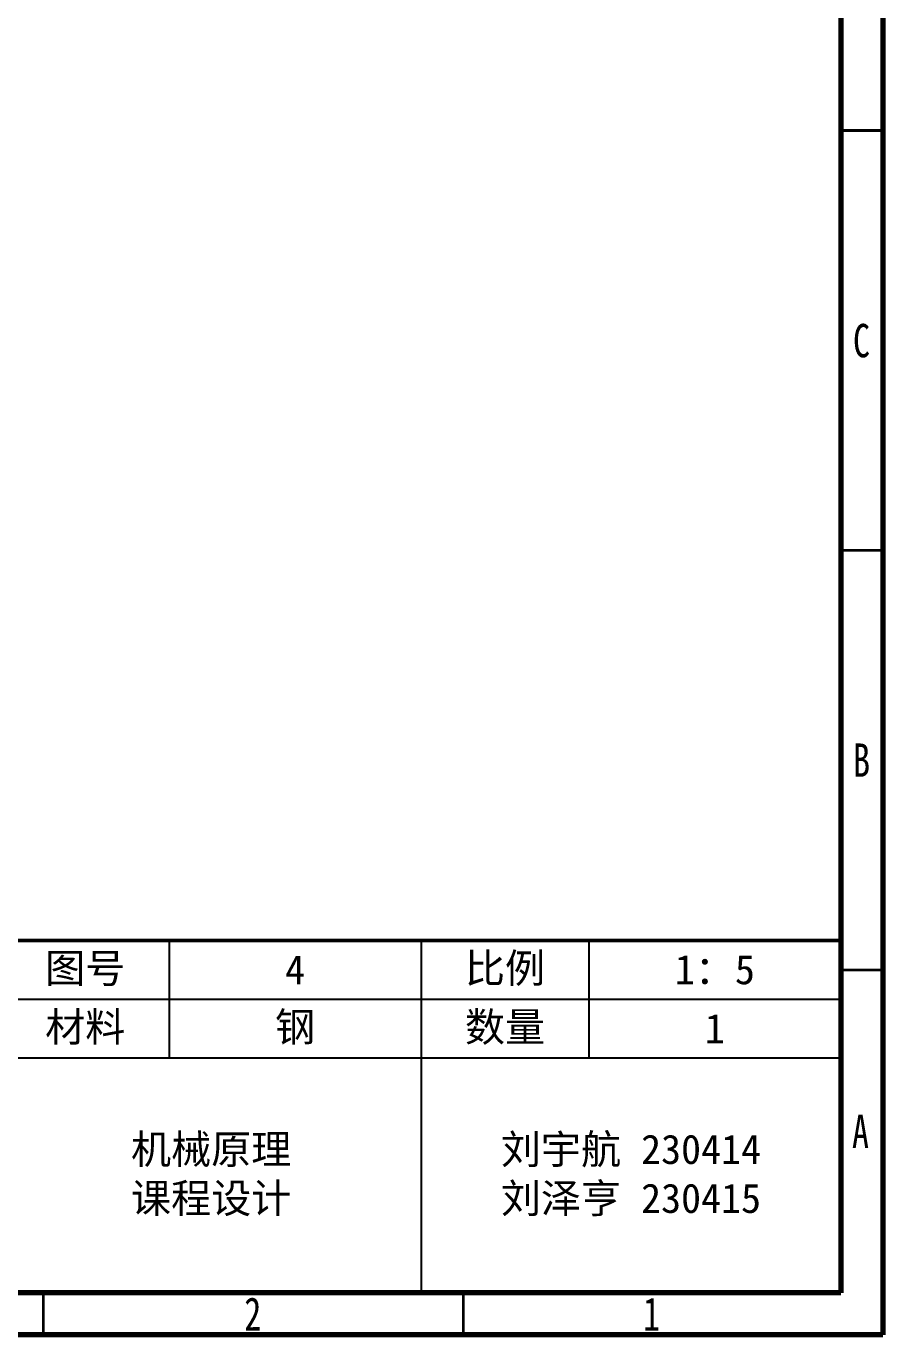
# Model space of a CAD drawing. Header units: millimetres. Extents: x 15 to 415, y 5 to 292.
# Drawn here: x 313 to 415, y 5 to 161 of the extents above; entities that cross this region are included whole.
import ezdxf

# ---------------------------------------------------------------- set-up
doc = ezdxf.new("R2010")
doc.units = ezdxf.units.MM
doc.layers.add('FORMAT', color=7, linetype='Continuous', lineweight=50)
doc.styles.add('SLDTEXTSTYLE0', font='TXT', dxfattribs={"width": 0.75})

msp = doc.modelspace()

# ---------------------------------------------------------------- linework, layer by layer
at = {"color": 7, "linetype": 'Continuous', "lineweight": 70}
for p, q in [((415, 292), (415, 5)), ((410, 287), (410, 10)), ((410, 10), (20, 10)), ((415, 5), (15, 5))]:
    msp.add_line(p, q, dxfattribs=at)
at = {"color": 7, "linetype": 'Continuous', "lineweight": 35}
for p, q in [((415, 148.5), (410, 148.5)), ((410, 148.5), (415, 148.5)), ((410, 98.5), (415, 98.5)), ((410, 48.5), (415, 48.5)), ((315, 10), (315, 5)), ((365, 10), (365, 5))]:
    msp.add_line(p, q, dxfattribs=at)
for p, q in [((330, 52), (330, 38)), ((360, 52), (360, 10)), ((380, 52), (380, 38)), ((310, 45), (410, 45)), ((270, 38), (410, 38))]:
    msp.add_line(p, q)
at = {"layer": 'FORMAT'}
msp.add_line((270, 52), (410, 52), dxfattribs=at)

# ---------------------------------------------------------------- texts
at = {"color": 7, "linetype": 'Continuous', "lineweight": 0, "char_height": 3.97, "attachment_point": 2, "style": 'SLDTEXTSTYLE0'}
for s, insert in [('C', (412.46, 125.47)), ('B', (412.47, 75.47)), ('A', (412.34, 31.22)), ('2', (339.96, 9.47)), ('1', (387.46, 9.47))]:
    msp.add_mtext(s, dxfattribs=dict(at, insert=insert))
at = {"char_height": 3.5, "attachment_point": 5}
for s, width, insert in [('{\\fFangSong|b0|i0|c134|p49;图号}', 20, (320, 48.5)), ('{\\fFangSong|b0|i0|c134|p49;4}', 30, (345, 48.5)), ('{\\fFangSong|b0|i0|c134|p49;比例}', 20, (370, 48.5)), ('{\\fFangSong|b0|i0|c134|p49;1：5}', 30, (395, 48.5)), ('{\\fFangSong|b0|i0|c134|p49;材料}', 20, (320, 41.5)), ('{\\fFangSong|b0|i0|c134|p49;钢}', 30, (345, 41.5)), ('{\\fFangSong|b0|i0|c134|p49;数量}', 20, (370, 41.5)), ('{\\fFangSong|b0|i0|c134|p49;1}', 30, (395, 41.5)), ('{\\fFangSong|b0|i0|c134|p49;机械原理\\P课程设计}', 50, (335, 24)), ('{\\fFangSong|b0|i0|c134|p49;刘宇航 230414\\P刘泽亨 230415}', 50, (385, 24))]:
    msp.add_mtext_dynamic_manual_height_columns(s, width=width, gutter_width=17.5, heights=[0], dxfattribs=dict(at, insert=insert))

doc.saveas('drawing.dxf')
